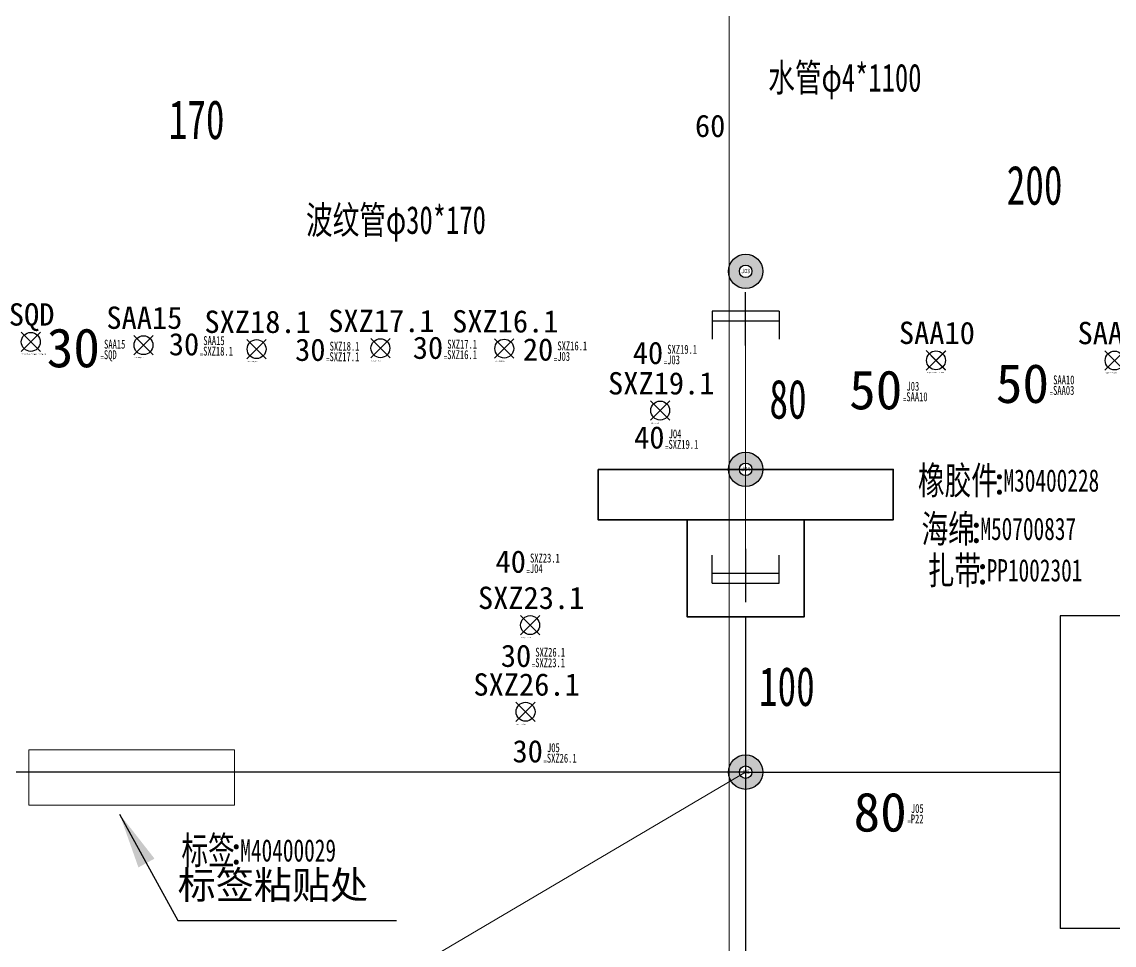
# Model space of a CAD drawing. Header units: millimetres. Extents: x -2653 to 6698, y -4403 to -42.
# Drawn here: x 371.2 to 469, y -950.6 to -867.9 of the extents above; entities that cross this region are included whole.
import ezdxf
from ezdxf.enums import TextEntityAlignment as Align

# ---------------------------------------------------------------- set-up
doc = ezdxf.new("R2010")
doc.units = ezdxf.units.MM
doc.header["$MEASUREMENT"] = 0
for name, color, linetype in [('01', 7, 'Continuous'), ('DIM', 6, 'Continuous'), ('文字', 3, 'Continuous'), ('短路点', 4, 'Continuous'), ('短路点-E1', 53, 'Continuous'), ('短路点-短路线号', 2, 'Continuous'), ('管-供应商', 43, 'Continuous'), ('管-内径', 2, 'Continuous'), ('管-名称', 59, 'Continuous'), ('管-外径', 6, 'Continuous'), ('管-编码', 58, 'Continuous'), ('节点长度', 1, 'Continuous'), ('节点长度-L', 32, 'Continuous'), ('轮廓线', 7, 'Continuous'), ('附件-供应商', 43, 'Continuous'), ('附件-名称', 53, 'Continuous'), ('附件-数量', 21, 'Continuous'), ('附件-编码', 52, 'Continuous')]:
    doc.layers.add(name, color=color, linetype=linetype)
for name, color, linetype, plot in [('供方编码', 51, 'Continuous', False), ('备注', 4, 'Continuous', False), ('短路点-不打印', 10, 'Continuous', False), ('管-ID', 7, 'Continuous', False), ('管-L', 38, 'Continuous', False), ('管-不打印', 2, 'Continuous', False), ('管-位置', 18, 'Continuous', False), ('管-单位', 2, 'Continuous', False), ('管-工位', 4, 'Continuous', False), ('管-开口', 64, 'Continuous', False), ('管-数量', 6, 'Continuous', False), ('管-类别', 56, 'Continuous', False), ('管-规格', 56, 'Continuous', False), ('管-重叠值', 49, 'Continuous', False), ('管-颜色', 14, 'Continuous', False), ('节点长度-E1', 53, 'Continuous', False), ('节点长度-E2', 53, 'Continuous', False), ('节点长度-不打印', 14, 'Continuous', False), ('附件-不打印', 2, 'Continuous', False), ('隐藏-短路点信息', 4, 'Continuous', False), ('隐藏-节点长度辅助', 202, 'Continuous', False), ('隐藏-辅助信息', 3, 'Continuous', False)]:
    doc.layers.add(name, color=color, linetype=linetype, plot=plot)
doc.styles.add('CL', font='', dxfattribs={"height": 2})
doc.styles.get("Standard").update_dxf_attribs({"font": 'txt', "bigfont": 'gbcbig.shx'})
doc.styles.add('灯泡', font='', dxfattribs={"width": 0.7})
doc.styles.add('辽宁天海', font='', dxfattribs={"width": 0.7})
doc.styles.get('CL').set_extended_font_data('SimSun')
doc.styles.get('灯泡').set_extended_font_data('NSimSun')
doc.styles.get('辽宁天海').set_extended_font_data('NSimSun')
doc.dimstyles.new('中线标注', dxfattribs={"dimtxt": 2.5, "dimasz": 2, "dimexe": 1.25, "dimexo": 0.1, "dimtad": 0, "dimtoh": 1, "dimdec": 1, "dimdsep": 46, "dimtxsty": 'Standard', "dimcen": 3, "dimclre": 256, "dimclrt": 256, "dimadec": 0, "dimazin": 2, "dimtfac": 1, "dimtmove": 0, "dimatfit": 3, "dimfxl": 1, "dimarcsym": 0})

# ---------------------------------------------------------------- blocks, each defined once
blk = doc.blocks.new('936131-1')
for p, q in [((778.23, 821.04), (784.23, 821.04)), ((784.23, 793.04), (784.23, 821.04)), ((652.23, 793.04), (784.23, 793.04))]:
    blk.add_line(p, q)
blk = doc.blocks.new('附件')
at = {"layer": '文字', "color": 3, "style": 'CL'}
blk.add_text(':', height=2.5, dxfattribs=at).set_placement((-3.788, -0.382), align=Align.MIDDLE_CENTER)
at = {"layer": '附件-不打印', "color": 3, "style": 'CL', "width": 0.7, "flags": 5}
for tag, p in [('供方编码', (-8.485, -1.616)), ('范围', (-8.485, -1.318)), ('工位', (-6.896, -1.318)), ('位置', (-5.306, -1.318))]:
    blk.add_attdef(tag, text='', height=0.2, dxfattribs=at).set_placement(p, align=Align.MIDDLE_CENTER)
at = {"layer": '附件-不打印', "color": 1, "style": 'CL'}
for tag, width, flags, p in [('选项', 0.7, 13, (-6.896, -1.616)), ('备注', 0.7, 5, (-5.306, -1.616)), ('规格', 0.7, 5, (-3.717, -1.616)), ('单位', 0.6, 1, (-3.717, -1.318))]:
    blk.add_attdef(tag, text='', height=0.2, dxfattribs=dict(at, width=width, flags=flags)).set_placement(p, align=Align.MIDDLE_CENTER)
at = {"layer": '附件-供应商', "color": 3, "style": 'CL', "width": 0.7, "flags": 8}
blk.add_attdef('供应商', text='', height=2.5, dxfattribs=at).set_placement((-13.399, -0.419), align=Align.MIDDLE_RIGHT)
at = {"layer": '附件-名称', "color": 3, "style": 'CL', "width": 0.7, "flags": 4}
blk.add_attdef('名称', text='', height=2.5, dxfattribs=at).set_placement((-3.92, -0.382), align=Align.MIDDLE_RIGHT)
at = {"layer": '附件-数量', "color": 2, "style": 'CL', "width": 0.7, "flags": 2}
blk.add_attdef('*', text='', height=1, dxfattribs=at).set_placement((15.719, -0.382), align=Align.MIDDLE_CENTER)
at = {"layer": '附件-数量', "color": 2, "style": 'CL', "width": 0.7, "flags": 4}
blk.add_attdef('数量', text='', height=1.2, dxfattribs=at).set_placement((16.072, -0.382), align=Align.MIDDLE_LEFT)
at = {"layer": '附件-编码', "color": 2, "style": 'CL', "width": 0.7, "flags": 4}
blk.add_attdef('编码', text='', height=2.5, dxfattribs=at).set_placement((-3.651, -0.382), align=Align.MIDDLE_LEFT)
blk = doc.blocks.new('YD318-9048')
at = {"color": 7, "lineweight": 35}
for points in [[(2202.553, 395.676), (2228.983, 395.676), (2228.983, 391.154), (2202.553, 391.154)], [(2210.518, 391.154), (2221.018, 391.154), (2221.018, 382.471), (2210.518, 382.471)]]:
    blk.add_lwpolyline(points, close=True, dxfattribs=at)
blk = doc.blocks.new('分支点')
at = {"layer": '轮廓线'}
h = blk.add_hatch(color=1, dxfattribs=at)
edge = h.paths.add_edge_path()
edge.add_arc((-0.001, 0.001), 1.54, 0, 360)
edge = h.paths.add_edge_path(flags=16)
edge.add_arc((-0.001, 0.001), 0.56, 0, 360)
at = {"layer": '轮廓线', "color": 1, "linetype": 'ByBlock', "lineweight": -2}
for radius in [1.54, 0.56]:
    blk.add_circle((-0.001, 0.001), radius, dxfattribs=at)
at = {"layer": '轮廓线', "color": 2, "style": 'CL', "width": 0.8}
blk.add_attdef('位置', text='', height=0.4, dxfattribs=at).set_placement((-0.002, 0.035), align=Align.MIDDLE_CENTER)
at = {"layer": '隐藏-辅助信息', "color": 1, "style": 'CL', "width": 0.8, "flags": 13}
blk.add_attdef('选项', text='', height=0.1, dxfattribs=at).set_placement((-0.002, -0.464), align=Align.MIDDLE_CENTER)
blk = doc.blocks.new('节点长度')
at = {"layer": '节点长度-E1', "color": 202, "ltscale": 0.5, "style": 'CL', "width": 0.7, "flags": 4}
blk.add_attdef('E1', text='', height=0.8, dxfattribs=at).set_placement((1.351, 0.931), align=Align.MIDDLE_LEFT)
at = {"layer": '节点长度-E2', "color": 202, "ltscale": 0.5, "style": 'CL', "width": 0.7, "flags": 4}
blk.add_attdef('E2', text='', height=0.8, dxfattribs=at).set_placement((1.339, -0.011), align=Align.MIDDLE_LEFT)
at = {"layer": '节点长度-L', "color": 1, "ltscale": 0.5, "style": 'CL', "flags": 4}
blk.add_attdef('L', text='', height=2, dxfattribs=at).set_placement((0.98, 0.612), align=Align.MIDDLE_RIGHT)
at = {"layer": '节点长度-不打印', "color": 202, "ltscale": 0.5, "style": 'CL', "width": 0.7}
blk.add_text('=', height=0.5, dxfattribs=at).set_placement((1.189, -0.273), align=Align.MIDDLE_CENTER)
at = {"layer": '节点长度-不打印', "color": 1, "style": 'CL', "width": 0.8, "flags": 13}
blk.add_attdef('选项', text='', height=0.1, dxfattribs=at).set_placement((0.334, -0.1), align=Align.MIDDLE_CENTER)
blk = doc.blocks.new('短路点')
at = {"layer": '轮廓线', "color": 2, "linetype": 'ByBlock', "lineweight": -2}
for p, q in [((0, 0), (-0.869, 0.869)), ((-0.869, -0.869), (0.869, 0.869)), ((0, 0), (0.869, -0.869))]:
    blk.add_line(p, q, dxfattribs=at)
at = {"layer": '轮廓线', "color": 2, "linetype": 'ByBlock', "lineweight": -2, "const_width": 0.0983}
for points in [[(-0.869, -0.869), (0.869, 0.869)], [(-0.869, 0.869), (0.869, -0.869)]]:
    blk.add_lwpolyline(points, dxfattribs=at)
at = {"layer": '轮廓线', "linetype": 'ByBlock', "lineweight": -2}
blk.add_circle((0, 0), 0.847, dxfattribs=at)
at = {"layer": '短路点-E1', "color": 4, "ltscale": 0.5, "style": 'CL', "flags": 4}
blk.add_attdef('E1', text='', height=2, dxfattribs=at).set_placement((0.092, 2.443), align=Align.MIDDLE_CENTER)
at = {"layer": '短路点-不打印', "color": 4, "style": 'CL', "flags": 5}
for tag, p in [('右端线号', (0.851, 0.655)), ('左端线号', (0.851, 0.536)), ('绝缘长度', (0.851, 0.417)), ('剥皮', (0.851, 0.299)), ('绝缘', (0.851, 0.062)), ('选项', (0.851, 0.18)), ('位置', (0.851, -0.057)), ('回折', (0.851, 0.892)), ('回折长', (0.851, 0.773)), ('辅助', (0.851, -0.175)), ('搭接', (0.851, -0.294)), ('对应簧片', (0.851, -0.413))]:
    blk.add_attdef(tag, p, '', height=0.07, dxfattribs=at)
at = {"layer": '短路点-不打印', "color": 1, "style": 'CL', "flags": 5}
blk.add_attdef('备注', text='', height=0.3, dxfattribs=at).set_placement((0.846, -0.61), align=Align.MIDDLE_LEFT)
at = {"layer": '短路点-短路线号', "color": 4, "style": 'CL', "flags": 12}
blk.add_attdef('短路线号', text='', height=0.08, dxfattribs=at).set_placement((-0.797, -1.121), align=Align.MIDDLE_LEFT)
blk = doc.blocks.new('管')
at = {"layer": '供方编码', "color": 2, "style": 'CL', "width": 0.7, "flags": 1}
blk.add_attdef('供方编码', text='', height=0.25, dxfattribs=at).set_placement((-1.647, -0.675), align=Align.MIDDLE_LEFT)
at = {"layer": '备注', "color": 1, "style": 'CL', "width": 0.7, "flags": 1}
blk.add_attdef('备注', text='', height=0.25, dxfattribs=at).set_placement((-2.741, -1.353), align=Align.MIDDLE_RIGHT)
at = {"layer": '文字', "color": 3, "style": 'CL', "flags": 9}
for tag, p in [('材质', (-6.173, -3.095)), ('耐低温', (10.809, -3.095)), ('耐高温', (10.809, -5.892)), ('参照标准', (10.537, -9.025))]:
    blk.add_attdef(tag, text='', height=2, dxfattribs=at).set_placement(p, align=Align.MIDDLE_RIGHT)
at = {"layer": '管-ID', "color": 1, "style": 'CL', "width": 0.7, "flags": 5}
blk.add_attdef('ID', text='', height=0.2, dxfattribs=at).set_placement((0.885, -0.698), align=Align.MIDDLE_CENTER)
at = {"layer": '管-L', "color": 2, "style": 'CL', "width": 0.8, "flags": 4}
blk.add_attdef('L', text='', height=0.2, dxfattribs=at).set_placement((5.331, 0.036), align=Align.MIDDLE_LEFT)
at = {"layer": '管-不打印', "color": 1, "style": 'CL', "width": 0.7, "flags": 13}
blk.add_attdef('选项', text='', height=0.2, dxfattribs=at).set_placement((5.155, -1.31), align=Align.MIDDLE_CENTER)
at = {"layer": '管-位置', "color": 3, "style": 'CL', "width": 0.7, "flags": 1}
blk.add_attdef('位置', text='', height=0.25, dxfattribs=at).set_placement((-2.77, -1.067), align=Align.MIDDLE_RIGHT)
at = {"layer": '管-供应商', "color": 3, "style": 'CL', "width": 0.7, "flags": 9}
blk.add_attdef('供应商', text='', height=2.5, dxfattribs=at).set_placement((-12.131, -0.078), align=Align.MIDDLE_RIGHT)
at = {"layer": '管-内径', "color": 3, "style": 'CL', "flags": 9}
blk.add_attdef('内径', text='', height=2, dxfattribs=at).set_placement((-6.193, -5.424), align=Align.MIDDLE_RIGHT)
at = {"layer": '管-单位', "color": 2, "style": 'CL', "width": 0.6, "flags": 5}
blk.add_attdef('单位', text='', height=0.2, dxfattribs=at).set_placement((5.158, -0.698), align=Align.MIDDLE_CENTER)
at = {"layer": '管-名称', "color": 1, "style": 'CL', "width": 0.7, "flags": 5}
blk.add_attdef('名称', text='', height=2.5, dxfattribs=at).set_placement((-1.998, -0.002), align=Align.MIDDLE_RIGHT)
at = {"layer": '管-外径', "color": 3, "style": 'CL', "width": 0.7, "flags": 1}
blk.add_attdef('外径', text='', height=2.5, dxfattribs=at).set_placement((-11.467, -8.408), align=Align.MIDDLE_LEFT)
at = {"layer": '管-工位', "color": 3, "style": 'CL', "width": 0.7, "flags": 1}
blk.add_attdef('工位', text='', height=0.25, dxfattribs=at).set_placement((-2.309, -1.345), align=Align.MIDDLE_CENTER)
at = {"layer": '管-开口', "color": 3, "style": 'CL', "width": 0.7, "flags": 1}
blk.add_attdef('开口', text='', height=0.25, dxfattribs=at).set_placement((-4.502, -1.063), align=Align.MIDDLE_CENTER)
at = {"layer": '管-数量', "color": 2, "style": 'CL', "width": 0.8, "flags": 1}
blk.add_attdef('数量', text='', height=2.5, dxfattribs=at).set_placement((4.91, 0.034), align=Align.MIDDLE_LEFT)
at = {"layer": '管-类别', "color": 7, "style": 'CL', "width": 0.6, "flags": 5}
blk.add_attdef('类别', text='', height=0.2, dxfattribs=at).set_placement((1.954, -1.223), align=Align.MIDDLE_CENTER)
at = {"layer": '管-编码', "color": 2, "style": 'CL', "width": 0.7}
blk.add_attdef('编码', text='', height=2.5, dxfattribs=at).set_placement((-1.647, 0.064), align=Align.MIDDLE_LEFT)
at = {"layer": '管-规格', "color": 3, "style": 'CL', "width": 0.7, "flags": 1}
blk.add_attdef('规格', text='', height=0.25, dxfattribs=at).set_placement((-1.613, -1.366), align=Align.MIDDLE_LEFT)
at = {"layer": '管-重叠值', "color": 1, "style": 'CL', "width": 0.6, "flags": 5}
blk.add_attdef('重叠值', text='', height=0.2, dxfattribs=at).set_placement((4.09, -0.96), align=Align.MIDDLE_CENTER)
at = {"layer": '管-颜色', "color": 7, "style": 'CL', "width": 0.6, "flags": 5}
blk.add_attdef('颜色', text='', height=0.2, dxfattribs=at).set_placement((1.954, -0.96), align=Align.MIDDLE_CENTER)
blk = doc.blocks.new('缠胶带')
at = {"layer": '01', "color": 0}
for p, q in [((0, 3), (0, -3)), ((0, 3), (2.5, 3)), ((0, -3), (2.5, -3))]:
    blk.add_line(p, q, dxfattribs=at)
blk = doc.blocks.new('LNTH-RJDQCZ')
at = {"color": 7}
blk.add_line((0.898, 3.009), (0.898, -3.009), dxfattribs=at)
at = {"color": 0, "lineweight": 25}
blk.add_line((3.098, 0), (-1.702, 0), dxfattribs=at)
at = {"color": 7, "xscale": 1.002857143859728, "yscale": 1.002857143859728, "zscale": 1.002857143859728}
blk.add_blockref('缠胶带', (0, 0), dxfattribs=at)

msp = doc.modelspace()

# ---------------------------------------------------------------- linework, layer by layer
at = {"layer": '轮廓线', "color": 3, "lineweight": 0}
for p, q in [((434.567, -342.271), (434.567, -1150.359)), ((436.035, -935.131), (327.324, -999.17))]:
    msp.add_line(p, q, dxfattribs=at)
at = {"layer": '轮廓线', "lineweight": -3}
for p, q in [((436.035, -921.213), (436.035, -947.095)), ((436.035, -935.131), (305.377, -935.131)), ((436.035, -935.131), (436.035, -965.722)), ((436.035, -935.131), (464.199, -935.131))]:
    msp.add_line(p, q, dxfattribs=at)
at = {"layer": '轮廓线', "color": 3, "lineweight": 0}
msp.add_lwpolyline([(436.035, -918.213), (436.035, -893.833)], dxfattribs=at)
at = {"layer": '轮廓线', "lineweight": 0}
msp.add_lwpolyline([(371.854, -933.128), (390.27, -933.128), (390.27, -938.088), (371.854, -938.088)], close=True, dxfattribs=at)

# ---------------------------------------------------------------- block references
for p, values in [((439.704, -872.988), {'编码': '水管φ4*1100'}), ((398.311, -885.737), {'编码': '波纹管φ30*170'})]:
    msp.add_blockref('管', p).add_auto_attribs(values)
at = {"lineweight": -3}
ref = msp.add_blockref('分支点', (436.035, -890.274), dxfattribs=at)
ref.add_attrib('位置', 'J03', dxfattribs={"layer": '隐藏-辅助信息', "color": 2, "height": 0.4, "style": 'CL', "width": 0.8}).set_placement((436.034, -890.24), align=Align.MIDDLE_CENTER)
ref = msp.add_blockref('短路点', (372.017, -896.596), dxfattribs=at)
ref.add_attrib('E1', 'SQD', dxfattribs={"layer": '短路点', "color": 4, "ltscale": 0.5, "height": 2, "style": 'CL'}).set_placement((372.097, -894.135), align=Align.MIDDLE_CENTER)
ref.add_attrib('短路线号', 'I3C3/QD/XA21/QDE/QDD/QDG/QDK/QDL/T1', dxfattribs={"layer": '隐藏-短路点信息', "color": 4, "height": 0.08, "style": 'CL'}).set_placement((371.209, -897.699), align=Align.MIDDLE_LEFT)
ref = msp.add_blockref('短路点', (382.112, -896.889), dxfattribs=at)
ref.add_attrib('E1', 'SAA15', dxfattribs={"layer": '短路点', "color": 4, "ltscale": 0.5, "height": 2, "style": 'CL'}).set_placement((382.192, -894.428), align=Align.MIDDLE_CENTER)
ref.add_attrib('短路线号', 'AA15/AA05/AA5', dxfattribs={"layer": '隐藏-短路点信息', "color": 4, "height": 0.08, "style": 'CL'}).set_placement((381.304, -897.992), align=Align.MIDDLE_LEFT)
at = {"lineweight": 25}
ref = msp.add_blockref('短路点', (392.242, -897.237), dxfattribs=at)
ref.add_attrib('E1', 'SXZ18.1', dxfattribs={"layer": '短路点-E1', "color": 4, "ltscale": 0.5, "height": 2, "style": 'CL'}).set_placement((392.334, -894.794), align=Align.MIDDLE_CENTER)
ref.add_attrib('短路线号', 'AA7C/AA7B/AA7A', dxfattribs={"layer": '短路点-短路线号', "color": 4, "height": 0.08, "style": 'CL'}).set_placement((391.445, -898.358), align=Align.MIDDLE_LEFT)
ref = msp.add_blockref('短路点', (403.326, -897.161), dxfattribs=at)
ref.add_attrib('E1', 'SXZ17.1', dxfattribs={"layer": '短路点-E1', "color": 4, "ltscale": 0.5, "height": 2, "style": 'CL'}).set_placement((403.418, -894.718), align=Align.MIDDLE_CENTER)
ref.add_attrib('短路线号', '105A/1O5B/105C', dxfattribs={"layer": '短路点-短路线号', "color": 4, "height": 0.08, "style": 'CL'}).set_placement((402.529, -898.282), align=Align.MIDDLE_LEFT)
ref = msp.add_blockref('短路点', (414.42, -897.195), dxfattribs=at)
ref.add_attrib('E1', 'SXZ16.1', dxfattribs={"layer": '短路点-E1', "color": 4, "ltscale": 0.5, "height": 2, "style": 'CL'}).set_placement((414.511, -894.752), align=Align.MIDDLE_CENTER)
ref.add_attrib('短路线号', '110A/110B/110C', dxfattribs={"layer": '短路点-短路线号', "color": 4, "height": 0.08, "style": 'CL'}).set_placement((413.623, -898.316), align=Align.MIDDLE_LEFT)
at = {"lineweight": -3}
ref = msp.add_blockref('短路点', (453.075, -898.248), dxfattribs=dict(at, rotation=359.8889027967895))
ref.add_attrib('E1', 'SAA10', dxfattribs={"layer": '短路点', "color": 4, "ltscale": 0.5, "height": 2, "rotation": 359.8889, "style": 'CL'}).set_placement((453.16, -895.787), align=Align.MIDDLE_CENTER)
ref.add_attrib('短路线号', 'AA10/AA10A/AA10B/AA1/AA01', dxfattribs={"layer": '隐藏-短路点信息', "color": 4, "height": 0.08, "rotation": 359.8889, "style": 'CL'}).set_placement((452.265, -899.349), align=Align.MIDDLE_LEFT)
ref = msp.add_blockref('短路点', (469.075, -898.264), dxfattribs=at)
ref.add_attrib('E1', 'SAA03', dxfattribs={"layer": '短路点', "color": 4, "ltscale": 0.5, "height": 2, "style": 'CL'}).set_placement((469.156, -895.802), align=Align.MIDDLE_CENTER)
ref.add_attrib('短路线号', 'AA03B/AA03A/AA03', dxfattribs={"layer": '隐藏-短路点信息', "color": 4, "height": 0.08, "style": 'CL'}).set_placement((468.267, -899.366), align=Align.MIDDLE_LEFT)
at = {"lineweight": 25}
ref = msp.add_blockref('节点长度', (386.119, -897.411), dxfattribs=at)
ref.add_attrib('L', '30', dxfattribs={"layer": '节点长度-L', "color": 1, "ltscale": 0.5, "height": 2, "style": 'CL'}).set_placement((387.099, -896.799), align=Align.MIDDLE_RIGHT)
ref.add_attrib('E1', 'SAA15', dxfattribs={"layer": '节点长度-E1', "color": 202, "ltscale": 0.5, "height": 0.8, "style": 'CL', "width": 0.7}).set_placement((387.47, -896.48), align=Align.MIDDLE_LEFT)
ref.add_attrib('E2', 'SXZ18.1', dxfattribs={"layer": '节点长度-E2', "color": 202, "ltscale": 0.5, "height": 0.8, "style": 'CL', "width": 0.7}).set_placement((387.458, -897.422), align=Align.MIDDLE_LEFT)
ref = msp.add_blockref('节点长度', (397.432, -897.909), dxfattribs=at)
ref.add_attrib('L', '30', dxfattribs={"layer": '节点长度-L', "color": 1, "ltscale": 0.5, "height": 2, "style": 'CL'}).set_placement((398.412, -897.297), align=Align.MIDDLE_RIGHT)
ref.add_attrib('E1', 'SXZ18.1', dxfattribs={"layer": '节点长度-E1', "color": 202, "ltscale": 0.5, "height": 0.8, "style": 'CL', "width": 0.7}).set_placement((398.783, -896.978), align=Align.MIDDLE_LEFT)
ref.add_attrib('E2', 'SXZ17.1', dxfattribs={"layer": '节点长度-E2', "color": 202, "ltscale": 0.5, "height": 0.8, "style": 'CL', "width": 0.7}).set_placement((398.771, -897.92), align=Align.MIDDLE_LEFT)
ref = msp.add_blockref('节点长度', (407.967, -897.726), dxfattribs=at)
ref.add_attrib('L', '30', dxfattribs={"layer": '节点长度-L', "color": 1, "ltscale": 0.5, "height": 2, "style": 'CL'}).set_placement((408.947, -897.114), align=Align.MIDDLE_RIGHT)
ref.add_attrib('E1', 'SXZ17.1', dxfattribs={"layer": '节点长度-E1', "color": 202, "ltscale": 0.5, "height": 0.8, "style": 'CL', "width": 0.7}).set_placement((409.318, -896.795), align=Align.MIDDLE_LEFT)
ref.add_attrib('E2', 'SXZ16.1', dxfattribs={"layer": '节点长度-E2', "color": 202, "ltscale": 0.5, "height": 0.8, "style": 'CL', "width": 0.7}).set_placement((409.306, -897.737), align=Align.MIDDLE_LEFT)
ref = msp.add_blockref('节点长度', (417.826, -897.883), dxfattribs=at)
ref.add_attrib('L', '20', dxfattribs={"layer": '节点长度-L', "color": 1, "ltscale": 0.5, "height": 2, "style": 'CL'}).set_placement((418.806, -897.271), align=Align.MIDDLE_RIGHT)
ref.add_attrib('E1', 'SXZ16.1', dxfattribs={"layer": '节点长度-E1', "color": 202, "ltscale": 0.5, "height": 0.8, "style": 'CL', "width": 0.7}).set_placement((419.177, -896.952), align=Align.MIDDLE_LEFT)
ref.add_attrib('E2', 'J03', dxfattribs={"layer": '节点长度-E2', "color": 202, "ltscale": 0.5, "height": 0.8, "style": 'CL', "width": 0.7}).set_placement((419.165, -897.893), align=Align.MIDDLE_LEFT)
ref = msp.add_blockref('节点长度', (427.667, -898.19), dxfattribs=at)
ref.add_attrib('L', '40', dxfattribs={"layer": '节点长度-L', "color": 1, "ltscale": 0.5, "height": 2, "style": 'CL'}).set_placement((428.647, -897.578), align=Align.MIDDLE_RIGHT)
ref.add_attrib('E1', 'SXZ19.1', dxfattribs={"layer": '节点长度-E1', "color": 202, "ltscale": 0.5, "height": 0.8, "style": 'CL', "width": 0.7}).set_placement((429.018, -897.259), align=Align.MIDDLE_LEFT)
ref.add_attrib('E2', 'J03', dxfattribs={"layer": '节点长度-E2', "color": 202, "ltscale": 0.5, "height": 0.8, "style": 'CL', "width": 0.7}).set_placement((429.006, -898.201), align=Align.MIDDLE_LEFT)
ref = msp.add_blockref('短路点', (428.382, -902.745), dxfattribs=at)
ref.add_attrib('E1', 'SXZ19.1', dxfattribs={"layer": '短路点-E1', "color": 4, "ltscale": 0.5, "height": 2, "style": 'CL'}).set_placement((428.473, -900.303), align=Align.MIDDLE_CENTER)
ref.add_attrib('短路线号', 'EB1/EB3/EB2', dxfattribs={"layer": '短路点-短路线号', "color": 4, "height": 0.08, "style": 'CL'}).set_placement((427.585, -903.867), align=Align.MIDDLE_LEFT)
ref = msp.add_blockref('节点长度', (427.787, -905.758), dxfattribs=at)
ref.add_attrib('L', '40', dxfattribs={"layer": '节点长度-L', "color": 1, "ltscale": 0.5, "height": 2, "style": 'CL'}).set_placement((428.767, -905.146), align=Align.MIDDLE_RIGHT)
ref.add_attrib('E1', 'J04', dxfattribs={"layer": '节点长度-E1', "color": 202, "ltscale": 0.5, "height": 0.8, "style": 'CL', "width": 0.7}).set_placement((429.138, -904.827), align=Align.MIDDLE_LEFT)
ref.add_attrib('E2', 'SXZ19.1', dxfattribs={"layer": '节点长度-E2', "color": 202, "ltscale": 0.5, "height": 0.8, "style": 'CL', "width": 0.7}).set_placement((429.126, -905.769), align=Align.MIDDLE_LEFT)
at = {"lineweight": -3}
ref = msp.add_blockref('分支点', (436.035, -908.007), dxfattribs=at)
ref.add_attrib('位置', 'J04', dxfattribs={"layer": '隐藏-辅助信息', "color": 2, "height": 0.4, "style": 'CL', "width": 0.8}).set_placement((436.034, -907.973), align=Align.MIDDLE_CENTER)
ref = msp.add_blockref('附件', (462.546, -908.62))
ref.add_attrib('名称', '橡胶件', dxfattribs={"layer": '附件-名称', "color": 3, "height": 2.5, "style": 'CL', "width": 0.7, "flags": 4}).set_placement((458.622, -909.003), align=Align.MIDDLE_RIGHT)
ref.add_attrib('编码', 'M30400228', dxfattribs={"layer": '附件-编码', "color": 2, "height": 2, "style": 'CL', "width": 0.7, "flags": 4}).set_placement((459.122, -909.003), align=Align.MIDDLE_LEFT)
msp.add_blockref('YD318-9048', (-1779.733, -1303.684))
at = {"lineweight": 25}
ref = msp.add_blockref('节点长度', (415.376, -916.885), dxfattribs=at)
ref.add_attrib('L', '40', dxfattribs={"layer": '节点长度-L', "color": 1, "ltscale": 0.5, "height": 2, "style": 'CL'}).set_placement((416.356, -916.273), align=Align.MIDDLE_RIGHT)
ref.add_attrib('E1', 'SXZ23.1', dxfattribs={"layer": '节点长度-E1', "color": 202, "ltscale": 0.5, "height": 0.8, "style": 'CL', "width": 0.7}).set_placement((416.727, -915.954), align=Align.MIDDLE_LEFT)
ref.add_attrib('E2', 'J04', dxfattribs={"layer": '节点长度-E2', "color": 202, "ltscale": 0.5, "height": 0.8, "style": 'CL', "width": 0.7}).set_placement((416.715, -916.896), align=Align.MIDDLE_LEFT)
ref = msp.add_blockref('短路点', (416.734, -921.96), dxfattribs=at)
ref.add_attrib('E1', 'SXZ23.1', dxfattribs={"layer": '短路点-E1', "color": 4, "ltscale": 0.5, "height": 2, "style": 'CL'}).set_placement((416.826, -919.517), align=Align.MIDDLE_CENTER)
ref.add_attrib('短路线号', 'N02C/N02B/N02A', dxfattribs={"layer": '短路点-短路线号', "color": 4, "height": 0.08, "style": 'CL'}).set_placement((415.937, -923.082), align=Align.MIDDLE_LEFT)
at = {"lineweight": -3, "rotation": 180}
msp.add_blockref('936131-1', (1248.429, -128.092), dxfattribs=at)
at = {"lineweight": 25}
ref = msp.add_blockref('节点长度', (415.851, -925.319), dxfattribs=at)
ref.add_attrib('L', '30', dxfattribs={"layer": '节点长度-L', "color": 1, "ltscale": 0.5, "height": 2, "style": 'CL'}).set_placement((416.832, -924.707), align=Align.MIDDLE_RIGHT)
ref.add_attrib('E1', 'SXZ26.1', dxfattribs={"layer": '节点长度-E1', "color": 202, "ltscale": 0.5, "height": 0.8, "style": 'CL', "width": 0.7}).set_placement((417.203, -924.388), align=Align.MIDDLE_LEFT)
ref.add_attrib('E2', 'SXZ23.1', dxfattribs={"layer": '节点长度-E2', "color": 202, "ltscale": 0.5, "height": 0.8, "style": 'CL', "width": 0.7}).set_placement((417.191, -925.33), align=Align.MIDDLE_LEFT)
ref = msp.add_blockref('短路点', (416.328, -929.722), dxfattribs=at)
ref.add_attrib('E1', 'SXZ26.1', dxfattribs={"layer": '短路点-E1', "color": 4, "ltscale": 0.5, "height": 2, "style": 'CL'}).set_placement((416.419, -927.279), align=Align.MIDDLE_CENTER)
ref.add_attrib('短路线号', 'RA4A/RA4C/RA4B', dxfattribs={"layer": '短路点-短路线号', "color": 4, "height": 0.08, "style": 'CL'}).set_placement((415.53, -930.843), align=Align.MIDDLE_LEFT)
ref = msp.add_blockref('节点长度', (416.895, -933.869), dxfattribs=at)
ref.add_attrib('L', '30', dxfattribs={"layer": '节点长度-L', "color": 1, "ltscale": 0.5, "height": 2, "style": 'CL'}).set_placement((417.875, -933.257), align=Align.MIDDLE_RIGHT)
ref.add_attrib('E1', 'J05', dxfattribs={"layer": '节点长度-E1', "color": 202, "ltscale": 0.5, "height": 0.8, "style": 'CL', "width": 0.7}).set_placement((418.246, -932.938), align=Align.MIDDLE_LEFT)
ref.add_attrib('E2', 'SXZ26.1', dxfattribs={"layer": '节点长度-E2', "color": 202, "ltscale": 0.5, "height": 0.8, "style": 'CL', "width": 0.7}).set_placement((418.234, -933.88), align=Align.MIDDLE_LEFT)
at = {"lineweight": -3}
ref = msp.add_blockref('分支点', (436.035, -935.131), dxfattribs=at)
ref.add_attrib('位置', 'J05', dxfattribs={"layer": '隐藏-辅助信息', "color": 2, "height": 0.4, "style": 'CL', "width": 0.8}).set_placement((436.034, -935.097), align=Align.MIDDLE_CENTER)
ref = msp.add_blockref('节点长度', (449.48, -939.313), dxfattribs=at)
ref.add_attrib('L', '80', dxfattribs={"layer": '节点长度', "color": 1, "ltscale": 0.5, "height": 3.5, "style": 'CL'}).set_placement((450.46, -938.701), align=Align.MIDDLE_RIGHT)
ref.add_attrib('E1', 'J05', dxfattribs={"layer": '隐藏-节点长度辅助', "color": 202, "ltscale": 0.5, "height": 0.8, "style": 'CL', "width": 0.7}).set_placement((450.831, -938.382), align=Align.MIDDLE_LEFT)
ref.add_attrib('E2', 'P22', dxfattribs={"layer": '隐藏-节点长度辅助', "color": 202, "ltscale": 0.5, "height": 0.8, "style": 'CL', "width": 0.7}).set_placement((450.819, -939.323), align=Align.MIDDLE_LEFT)
ref = msp.add_blockref('附件', (394.209, -941.754))
ref.add_attrib('名称', '标签', dxfattribs={"layer": '附件-名称', "color": 3, "height": 2.5, "style": 'CL', "width": 0.7, "flags": 4}).set_placement((390.285, -942.136), align=Align.MIDDLE_RIGHT)
ref.add_attrib('编码', 'M40400029', dxfattribs={"layer": '附件-编码', "color": 2, "height": 2, "style": 'CL', "width": 0.7, "flags": 4}).set_placement((390.785, -942.136), align=Align.MIDDLE_LEFT)
at = {"layer": '轮廓线', "color": 3, "lineweight": 0}
for p, rotation in [((436.035, -893.833), 270), ((436.035, -918.213), 90)]:
    msp.add_blockref('LNTH-RJDQCZ', p, dxfattribs=dict(at, rotation=rotation))
at = {"layer": '轮廓线', "lineweight": 0}
ref = msp.add_blockref('节点长度', (377.23, -897.731), dxfattribs=at)
ref.add_attrib('L', '30', dxfattribs={"layer": '节点长度', "color": 1, "ltscale": 0.5, "height": 3.5, "style": 'CL'}).set_placement((378.211, -897.119), align=Align.MIDDLE_RIGHT)
ref.add_attrib('E1', 'SAA15', dxfattribs={"layer": '隐藏-节点长度辅助', "color": 202, "ltscale": 0.5, "height": 0.8, "style": 'CL', "width": 0.7}).set_placement((378.582, -896.8), align=Align.MIDDLE_LEFT)
ref.add_attrib('E2', 'SQD', dxfattribs={"layer": '隐藏-节点长度辅助', "color": 202, "ltscale": 0.5, "height": 0.8, "style": 'CL', "width": 0.7}).set_placement((378.57, -897.742), align=Align.MIDDLE_LEFT)
ref = msp.add_blockref('节点长度', (462.222, -900.927), dxfattribs=at)
ref.add_attrib('L', '50', dxfattribs={"layer": '节点长度', "color": 1, "ltscale": 0.5, "height": 3.5, "style": 'CL'}).set_placement((463.202, -900.315), align=Align.MIDDLE_RIGHT)
ref.add_attrib('E1', 'SAA10', dxfattribs={"layer": '隐藏-节点长度辅助', "color": 202, "ltscale": 0.5, "height": 0.8, "style": 'CL', "width": 0.7}).set_placement((463.573, -899.996), align=Align.MIDDLE_LEFT)
ref.add_attrib('E2', 'SAA03', dxfattribs={"layer": '隐藏-节点长度辅助', "color": 202, "ltscale": 0.5, "height": 0.8, "style": 'CL', "width": 0.7}).set_placement((463.561, -900.938), align=Align.MIDDLE_LEFT)
ref = msp.add_blockref('节点长度', (449.083, -901.496), dxfattribs=at)
ref.add_attrib('L', '50', dxfattribs={"layer": '节点长度', "color": 1, "ltscale": 0.5, "height": 3.5, "style": 'CL'}).set_placement((450.064, -900.884), align=Align.MIDDLE_RIGHT)
ref.add_attrib('E1', 'J03', dxfattribs={"layer": '隐藏-节点长度辅助', "color": 202, "ltscale": 0.5, "height": 0.8, "style": 'CL', "width": 0.7}).set_placement((450.434, -900.565), align=Align.MIDDLE_LEFT)
ref.add_attrib('E2', 'SAA10', dxfattribs={"layer": '隐藏-节点长度辅助', "color": 202, "ltscale": 0.5, "height": 0.8, "style": 'CL', "width": 0.7}).set_placement((450.422, -901.507), align=Align.MIDDLE_LEFT)
at = {"layer": '轮廓线', "color": 2, "lineweight": 0}
ref = msp.add_blockref('附件', (460.478, -912.958), dxfattribs=at)
ref.add_attrib('名称', '海绵', dxfattribs={"layer": '附件-名称', "color": 3, "height": 2.5, "style": 'CL', "width": 0.7}).set_placement((456.554, -913.34), align=Align.MIDDLE_RIGHT)
ref.add_attrib('编码', 'M50700837', dxfattribs={"layer": '附件-编码', "color": 7, "height": 2, "style": 'CL', "width": 0.7}).set_placement((457.054, -913.34), align=Align.MIDDLE_LEFT)
ref = msp.add_blockref('附件', (461.039, -916.668), dxfattribs=at)
ref.add_attrib('名称', '扎带', dxfattribs={"layer": '附件-名称', "color": 3, "height": 2.5, "style": 'CL', "width": 0.7}).set_placement((457.115, -917.051), align=Align.MIDDLE_RIGHT)
ref.add_attrib('编码', 'PP1002301', dxfattribs={"layer": '附件-编码', "color": 2, "height": 2, "style": 'CL', "width": 0.7}).set_placement((457.615, -917.051), align=Align.MIDDLE_LEFT)

# ---------------------------------------------------------------- texts
at = {"lineweight": -3, "insert": (431.495, -876.246), "char_height": 2, "width": 22.89685, "attachment_point": 1, "style": 'CL'}
msp.add_mtext('60', dxfattribs=at)
at = {"layer": '文字', "lineweight": -3, "attachment_point": 1}
for s, insert, char_height, width, style in [('170', (384.369, -874.931), 3.5, 7.30056, '灯泡'), ('200', (459.407, -880.805), 3.5, 7.30056, '灯泡'), ('80', (438.165, -899.968), 3.5, 7.30056, '辽宁天海'), ('100', (437.224, -925.702), 3.5, 7.30056, '灯泡'), ('标签粘贴处', (385.176, -943.986), 2.5, 25.32458, 'CL')]:
    msp.add_mtext(s, dxfattribs=dict(at, insert=insert, char_height=char_height, width=width, style=style))

# ---------------------------------------------------------------- leaders
at = {"layer": 'DIM', "lineweight": -3}
msp.add_leader([(379.975, -938.886), (385.201, -948.416), (404.759, -948.416)], dimstyle='中线标注', override={"dimasz": 5, "dimgap": 0.625, "dimtad": 0}, dxfattribs=at)

doc.saveas('drawing.dxf')
